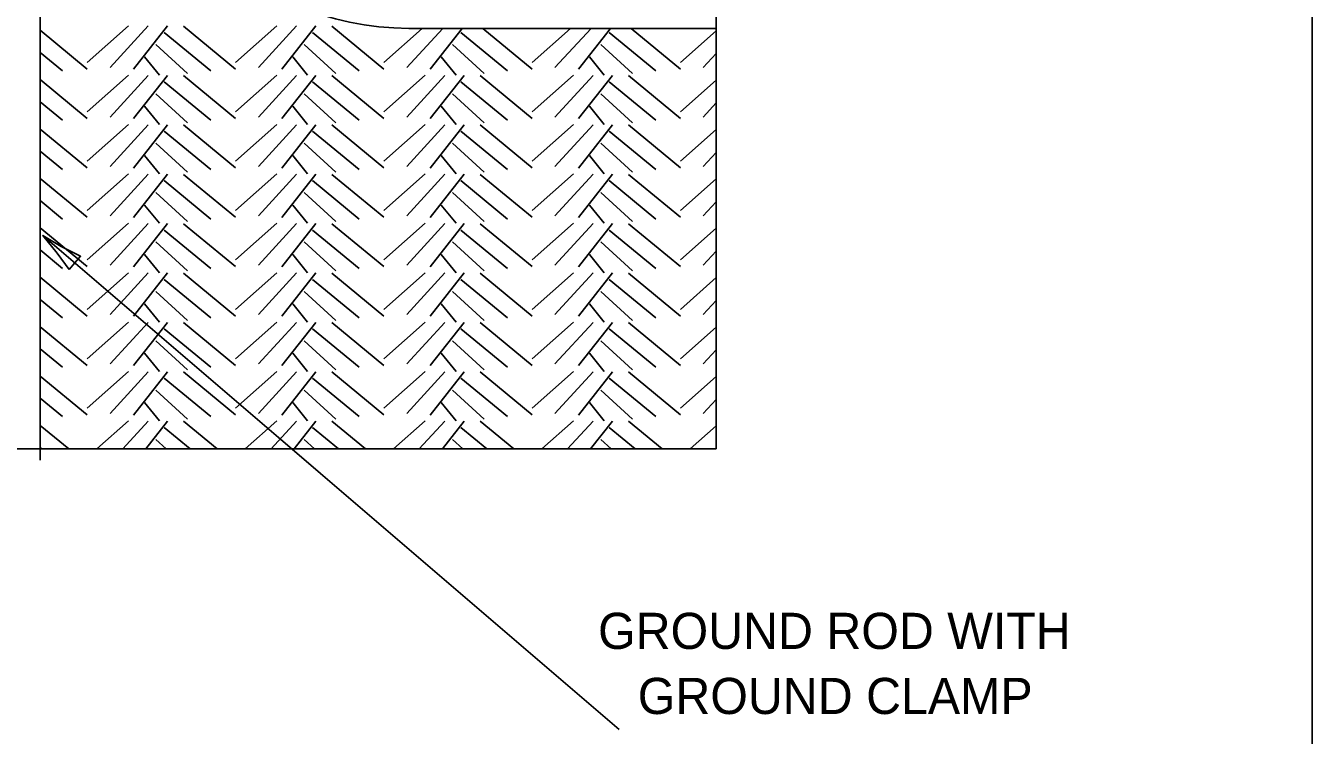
# Model space of a CAD drawing. Extents: x 100 to 887, y 75 to 1075.
# Drawn here: x 674 to 887.5, y 450.9 to 568.7 of the extents above; entities that cross this region are included whole.
import ezdxf

# ---------------------------------------------------------------- set-up
doc = ezdxf.new("R2010")
doc.units = 0
doc.layers.add('Sheets_General Details', color=7, linetype='Continuous')
doc.layers.add('Sheets_Major Grid', color=7, linetype='Continuous')

msp = doc.modelspace()

# ---------------------------------------------------------------- linework, layer by layer
at = {"layer": 'Sheets_General Details'}
for p, q in [((676.41, 680.95), (676.41, 496.61)), ((788.59, 662.06), (788.59, 498.46)), ((676.41, 567.95), (684.22, 561.52)), ((691.06, 568.71), (684.22, 562.62)), ((694.35, 568.67), (688, 561.76)), ((697.55, 568.67), (691.91, 561.49)), ((700.19, 568.64), (708.83, 561.52)), ((715.68, 568.71), (708.83, 562.62)), ((718.96, 568.67), (712.61, 561.76)), ((722.16, 568.67), (716.52, 561.49)), ((724.8, 568.64), (733.45, 561.52)), ((739.78, 568.26), (733.45, 562.62)), ((743.2, 568.26), (737.22, 561.76)), ((788.59, 568.26), (737.57, 568.26)), ((746.45, 568.26), (741.13, 561.49)), ((749.87, 568.26), (758.06, 561.52)), ((764.39, 568.26), (758.06, 562.62)), ((767.81, 568.26), (761.83, 561.76)), ((771.07, 568.26), (765.75, 561.49)), ((774.48, 568.26), (782.67, 561.52)), ((697, 567.59), (704.73, 561.23)), ((721.61, 567.59), (729.34, 561.23)), ((746.22, 567.59), (753.95, 561.23)), ((770.83, 567.59), (778.56, 561.23)), ((788.59, 567.89), (782.67, 562.62)), ((676.41, 564.28), (680.12, 561.23)), ((695.58, 565.61), (700.86, 560.8)), ((720.19, 565.61), (725.47, 560.8)), ((744.81, 565.61), (750.09, 560.8)), ((769.42, 565.61), (774.7, 560.8)), ((788.59, 564.09), (786.45, 561.76)), ((693.71, 563.55), (696.18, 560.51)), ((718.32, 563.55), (720.79, 560.51)), ((742.93, 563.55), (745.41, 560.51)), ((767.54, 563.55), (770.02, 560.51)), ((676.41, 559.76), (684.22, 553.32)), ((691.06, 560.51), (684.22, 554.42)), ((694.35, 560.47), (688, 553.56)), ((697.55, 560.47), (691.91, 553.29)), ((697, 559.39), (704.73, 553.03)), ((700.19, 560.44), (708.83, 553.32)), ((715.68, 560.51), (708.83, 554.42)), ((718.96, 560.47), (712.61, 553.56)), ((722.16, 560.47), (716.52, 553.29)), ((721.61, 559.39), (729.34, 553.03)), ((724.8, 560.44), (733.45, 553.32)), ((740.29, 560.51), (733.45, 554.42)), ((743.58, 560.47), (737.22, 553.56)), ((746.78, 560.47), (741.13, 553.29)), ((746.22, 559.39), (753.95, 553.03)), ((749.41, 560.44), (758.06, 553.32)), ((764.9, 560.51), (758.06, 554.42)), ((768.19, 560.47), (761.83, 553.56)), ((771.39, 560.47), (765.75, 553.29)), ((770.83, 559.39), (778.56, 553.03)), ((774.02, 560.44), (782.67, 553.32)), ((788.59, 559.69), (782.67, 554.42)), ((695.58, 557.41), (700.86, 552.6)), ((720.19, 557.41), (725.47, 552.6)), ((744.81, 557.41), (750.09, 552.6)), ((769.42, 557.41), (774.7, 552.6)), ((676.41, 556.08), (680.12, 553.03)), ((693.71, 555.35), (696.18, 552.32)), ((718.32, 555.35), (720.79, 552.32)), ((742.93, 555.35), (745.41, 552.32)), ((767.54, 555.35), (770.02, 552.32)), ((788.59, 555.89), (786.45, 553.56)), ((676.41, 551.56), (684.22, 545.12)), ((691.06, 552.32), (684.22, 546.23)), ((694.35, 552.27), (688, 545.36)), ((697.55, 552.27), (691.91, 545.09)), ((697, 551.19), (704.73, 544.83)), ((700.19, 552.24), (708.83, 545.12)), ((715.68, 552.32), (708.83, 546.23)), ((718.96, 552.27), (712.61, 545.36)), ((722.16, 552.27), (716.52, 545.09)), ((721.61, 551.19), (729.34, 544.83)), ((724.8, 552.24), (733.45, 545.12)), ((740.29, 552.32), (733.45, 546.23)), ((743.58, 552.27), (737.22, 545.36)), ((746.78, 552.27), (741.13, 545.09)), ((746.22, 551.19), (753.95, 544.83)), ((749.41, 552.24), (758.06, 545.12)), ((764.9, 552.32), (758.06, 546.23)), ((768.19, 552.27), (761.83, 545.36)), ((771.39, 552.27), (765.75, 545.09)), ((770.83, 551.19), (778.56, 544.83)), ((774.02, 552.24), (782.67, 545.12)), ((788.59, 551.49), (782.67, 546.23)), ((695.58, 549.21), (700.86, 544.41)), ((720.19, 549.21), (725.47, 544.41)), ((744.81, 549.21), (750.09, 544.41)), ((769.42, 549.21), (774.7, 544.41)), ((676.41, 547.88), (680.12, 544.83)), ((693.71, 547.15), (696.18, 544.12)), ((718.32, 547.15), (720.79, 544.12)), ((742.93, 547.15), (745.41, 544.12)), ((767.54, 547.15), (770.02, 544.12)), ((788.59, 547.69), (786.45, 545.36)), ((676.41, 543.36), (684.22, 536.92)), ((691.06, 544.12), (684.22, 538.03)), ((694.35, 544.07), (688, 537.16)), ((697.55, 544.07), (691.91, 536.89)), ((697, 543), (704.73, 536.63)), ((700.19, 544.04), (708.83, 536.92)), ((715.68, 544.12), (708.83, 538.03)), ((718.96, 544.07), (712.61, 537.16)), ((722.16, 544.07), (716.52, 536.89)), ((721.61, 543), (729.34, 536.63)), ((724.8, 544.04), (733.45, 536.92)), ((740.29, 544.12), (733.45, 538.03)), ((743.58, 544.07), (737.22, 537.16)), ((746.78, 544.07), (741.13, 536.89)), ((746.22, 543), (753.95, 536.63)), ((749.41, 544.04), (758.06, 536.92)), ((764.9, 544.12), (758.06, 538.03)), ((768.19, 544.07), (761.83, 537.16)), ((771.39, 544.07), (765.75, 536.89)), ((770.83, 543), (778.56, 536.63)), ((774.02, 544.04), (782.67, 536.92)), ((788.59, 543.29), (782.67, 538.03)), ((695.58, 541.02), (700.86, 536.21)), ((720.19, 541.02), (725.47, 536.21)), ((744.81, 541.02), (750.09, 536.21)), ((769.42, 541.02), (774.7, 536.21)), ((676.41, 539.69), (680.12, 536.63)), ((693.71, 538.95), (696.18, 535.92)), ((718.32, 538.95), (720.79, 535.92)), ((742.93, 538.95), (745.41, 535.92)), ((767.54, 538.95), (770.02, 535.92)), ((788.59, 539.49), (786.45, 537.16)), ((691.06, 535.92), (684.22, 529.83)), ((694.35, 535.88), (688, 528.97)), ((697.55, 535.88), (691.91, 528.7)), ((715.68, 535.92), (708.83, 529.83)), ((718.96, 535.88), (712.61, 528.97)), ((722.16, 535.88), (716.52, 528.7)), ((740.29, 535.92), (733.45, 529.83)), ((743.58, 535.88), (737.22, 528.97)), ((746.78, 535.88), (741.13, 528.7)), ((764.9, 535.92), (758.06, 529.83)), ((768.19, 535.88), (761.83, 528.97)), ((771.39, 535.88), (765.75, 528.7)), ((676.41, 535.16), (684.22, 528.73)), ((676.85, 533.9), (772.51, 451.9)), ((697, 534.8), (704.73, 528.43)), ((700.19, 535.85), (708.83, 528.73)), ((721.61, 534.8), (729.34, 528.43)), ((724.8, 535.85), (733.45, 528.73)), ((746.22, 534.8), (753.95, 528.43)), ((749.41, 535.85), (758.06, 528.73)), ((770.83, 534.8), (778.56, 528.43)), ((774.02, 535.85), (782.67, 528.73)), ((788.59, 535.1), (782.67, 529.83)), ((695.58, 532.82), (700.86, 528.01)), ((720.19, 532.82), (725.47, 528.01)), ((744.81, 532.82), (750.09, 528.01)), ((769.42, 532.82), (774.7, 528.01)), ((676.41, 531.49), (680.12, 528.43)), ((693.71, 530.76), (696.18, 527.72)), ((718.32, 530.76), (720.79, 527.72)), ((742.93, 530.76), (745.41, 527.72)), ((767.54, 530.76), (770.02, 527.72)), ((788.59, 531.29), (786.45, 528.97)), ((691.06, 527.72), (684.22, 521.63)), ((694.35, 527.68), (688, 520.77)), ((697.55, 527.68), (691.91, 520.5)), ((700.19, 527.65), (708.83, 520.53)), ((715.68, 527.72), (708.83, 521.63)), ((718.96, 527.68), (712.61, 520.77)), ((722.16, 527.68), (716.52, 520.5)), ((724.8, 527.65), (733.45, 520.53)), ((740.29, 527.72), (733.45, 521.63)), ((743.58, 527.68), (737.22, 520.77)), ((746.78, 527.68), (741.13, 520.5)), ((749.41, 527.65), (758.06, 520.53)), ((764.9, 527.72), (758.06, 521.63)), ((768.19, 527.68), (761.83, 520.77)), ((771.39, 527.68), (765.75, 520.5)), ((774.02, 527.65), (782.67, 520.53)), ((676.41, 526.96), (684.22, 520.53)), ((697, 526.6), (704.73, 520.23)), ((721.61, 526.6), (729.34, 520.23)), ((746.22, 526.6), (753.95, 520.23)), ((770.83, 526.6), (778.56, 520.23)), ((788.59, 526.9), (782.67, 521.63)), ((676.41, 523.29), (680.12, 520.23)), ((695.58, 524.62), (700.86, 519.81)), ((720.19, 524.62), (725.47, 519.81)), ((744.81, 524.62), (750.09, 519.81)), ((769.42, 524.62), (774.7, 519.81)), ((788.59, 523.1), (786.45, 520.77)), ((693.71, 522.56), (696.18, 519.52)), ((718.32, 522.56), (720.79, 519.52)), ((742.93, 522.56), (745.41, 519.52)), ((767.54, 522.56), (770.02, 519.52)), ((691.06, 519.52), (684.22, 513.43)), ((694.35, 519.48), (688, 512.57)), ((697.55, 519.48), (691.91, 512.3)), ((700.19, 519.45), (708.83, 512.33)), ((715.68, 519.52), (708.83, 513.43)), ((718.96, 519.48), (712.61, 512.57)), ((722.16, 519.48), (716.52, 512.3)), ((724.8, 519.45), (733.45, 512.33)), ((740.29, 519.52), (733.45, 513.43)), ((743.58, 519.48), (737.22, 512.57)), ((746.78, 519.48), (741.13, 512.3)), ((749.41, 519.45), (758.06, 512.33)), ((764.9, 519.52), (758.06, 513.43)), ((768.19, 519.48), (761.83, 512.57)), ((771.39, 519.48), (765.75, 512.3)), ((774.02, 519.45), (782.67, 512.33)), ((676.41, 518.76), (684.22, 512.33)), ((697, 518.4), (704.73, 512.04)), ((721.61, 518.4), (729.34, 512.04)), ((746.22, 518.4), (753.95, 512.04)), ((770.83, 518.4), (778.56, 512.04)), ((788.59, 518.7), (782.67, 513.43)), ((676.41, 515.09), (680.12, 512.04)), ((695.58, 516.42), (700.86, 511.61)), ((720.19, 516.42), (725.47, 511.61)), ((744.81, 516.42), (750.09, 511.61)), ((769.42, 516.42), (774.7, 511.61)), ((788.59, 514.9), (786.45, 512.57)), ((693.71, 514.36), (696.18, 511.32)), ((718.32, 514.36), (720.79, 511.32)), ((742.93, 514.36), (745.41, 511.32)), ((767.54, 514.36), (770.02, 511.32)), ((676.41, 510.57), (684.22, 504.13)), ((691.06, 511.32), (684.22, 505.24)), ((694.35, 511.28), (688, 504.37)), ((697.55, 511.28), (691.91, 504.1)), ((700.19, 511.25), (708.83, 504.13)), ((715.68, 511.32), (708.83, 505.24)), ((718.96, 511.28), (712.61, 504.37)), ((722.16, 511.28), (716.52, 504.1)), ((724.8, 511.25), (733.45, 504.13)), ((740.29, 511.32), (733.45, 505.24)), ((743.58, 511.28), (737.22, 504.37)), ((746.78, 511.28), (741.13, 504.1)), ((749.41, 511.25), (758.06, 504.13)), ((764.9, 511.32), (758.06, 505.24)), ((768.19, 511.28), (761.83, 504.37)), ((771.39, 511.28), (765.75, 504.1)), ((774.02, 511.25), (782.67, 504.13)), ((788.59, 510.5), (782.67, 505.24)), ((695.58, 508.22), (700.86, 503.42)), ((697, 510.2), (704.73, 503.84)), ((720.19, 508.22), (725.47, 503.42)), ((721.61, 510.2), (729.34, 503.84)), ((744.81, 508.22), (750.09, 503.42)), ((746.22, 510.2), (753.95, 503.84)), ((769.42, 508.22), (774.7, 503.42)), ((770.83, 510.2), (778.56, 503.84)), ((676.41, 506.89), (680.12, 503.84)), ((693.71, 506.16), (696.18, 503.13)), ((718.32, 506.16), (720.79, 503.13)), ((742.93, 506.16), (745.41, 503.13)), ((767.54, 506.16), (770.02, 503.13)), ((788.59, 506.7), (786.45, 504.37)), ((676.41, 502.37), (681.16, 498.46)), ((691.06, 503.13), (685.82, 498.46)), ((694.35, 503.08), (690.1, 498.46)), ((697.55, 503.08), (693.92, 498.46)), ((697, 502.01), (701.3, 498.46)), ((700.19, 503.05), (705.77, 498.46)), ((715.68, 503.13), (710.43, 498.46)), ((718.96, 503.08), (714.71, 498.46)), ((722.16, 503.08), (718.53, 498.46)), ((721.61, 502.01), (725.92, 498.46)), ((724.8, 503.05), (730.38, 498.46)), ((740.29, 503.13), (735.04, 498.46)), ((743.58, 503.08), (739.32, 498.46)), ((746.78, 503.08), (743.14, 498.46)), ((746.22, 502.01), (750.53, 498.46)), ((749.41, 503.05), (754.99, 498.46)), ((764.9, 503.13), (759.65, 498.46)), ((768.19, 503.08), (763.93, 498.46)), ((771.39, 503.08), (767.75, 498.46)), ((770.83, 502.01), (775.14, 498.46)), ((774.02, 503.05), (779.6, 498.46)), ((788.59, 502.3), (784.26, 498.46)), ((695.58, 500.02), (697.3, 498.46)), ((720.19, 500.02), (721.92, 498.46)), ((744.81, 500.02), (746.53, 498.46)), ((769.42, 500.02), (771.14, 498.46)), ((788.59, 498.46), (548.25, 498.46)), ((676.41, 498.69), (676.69, 498.46)), ((788.59, 498.5), (788.55, 498.46))]:
    msp.add_line(p, q, dxfattribs=at)
msp.add_lwpolyline([(681.2, 528.23), (682.16, 529.34), (683.11, 530.45), (679.9, 532.08), (676.85, 533.9), (679.24, 530.95)], close=True, dxfattribs=at)
msp.add_arc((738.15, 618.83), 50.58, 182.3923, 269.3427, dxfattribs=at)
at = {"layer": 'Sheets_Major Grid'}
msp.add_lwpolyline([(100, 1075), (887.5, 1075), (887.5, 75), (100, 75)], close=True, dxfattribs=at)

# ---------------------------------------------------------------- texts
at = {"layer": 'Sheets_General Details'}
for s, p in [('GROUND ROD WITH', (768.98, 465.27)), ('GROUND CLAMP', (775.57, 454.47))]:
    msp.add_text(s, height=6, dxfattribs=at).set_placement(p)

doc.saveas('drawing.dxf')
